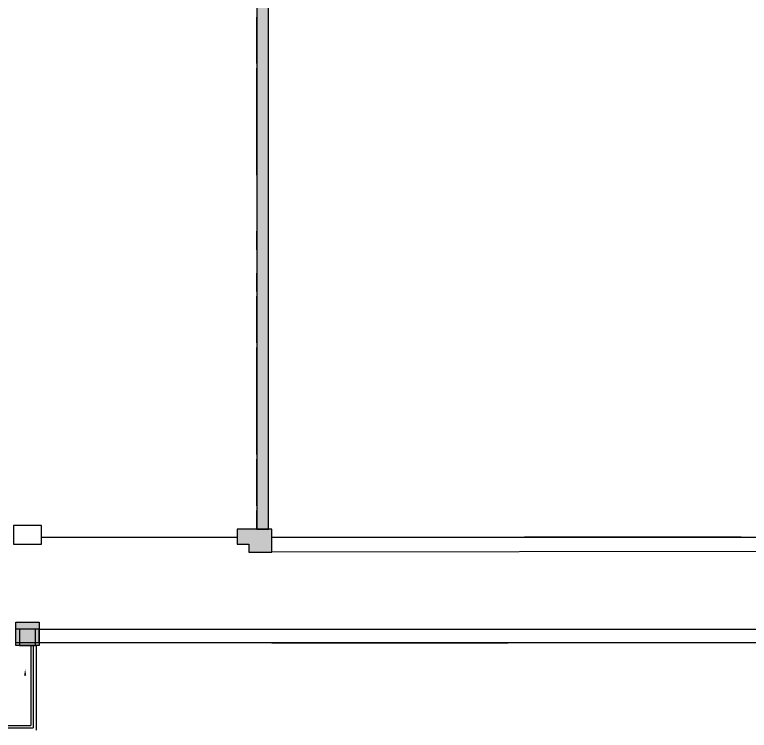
# Model space of a CAD drawing. Extents: x 2055088 to 5853062, y -2352335 to -769574.
# Drawn here: x 2070213 to 2085988, y -842499 to -827124 of the extents above; entities that cross this region are included whole.
import ezdxf

# ---------------------------------------------------------------- set-up
doc = ezdxf.new("R2010")
doc.units = 0
doc.header["$LTSCALE"] = 12
doc.header["$MEASUREMENT"] = 0
doc.layers.get('0').update_dxf_attribs({"linetype": 'CONTINUOUS'})
for name, color, linetype in [('COL', 3, 'CONTINUOUS'), ('LINE', 7, 'CONTINUOUS'), ('partition', 7, 'CONTINUOUS'), ('rail', 1, 'CONTINUOUS'), ('WALL', 2, 'CONTINUOUS'), ('WIN', 5, 'CONTINUOUS')]:
    doc.layers.add(name, color=color, linetype=linetype)

msp = doc.modelspace()

# ---------------------------------------------------------------- hatches: boundary and pattern name
at = {"layer": 'partition', "linetype": 'Continuous', "true_color": 0x000000}
h = msp.add_hatch(color=18, dxfattribs=at)
h.dxf.hatch_style = 1
h.paths.add_polyline_path([(2075663.2, -814674.1), (2075563.2, -814674.1), (2075563.2, -814999.1), (2075663.2, -814999.1)])
h.paths.add_polyline_path([(2075563.2, -814674.1), (2075413.2, -814674.1), (2075413.2, -814999.1), (2075563.2, -814999.1)])
h.paths.add_polyline_path([(2075663.2, -814999.1), (2075413.2, -814999.1), (2075413.2, -815099.1), (2075663.2, -815099.1)])
h.paths.add_polyline_path([(2075738.2, -838174.1), (2074988.2, -838174.1), (2074988.2, -838499.1), (2075238.2, -838499.1), (2075238.2, -838674.1), (2075738.2, -838674.1)])
h.paths.add_polyline_path([(2075663.2, -815099.1), (2075413.2, -815099.1), (2075413.2, -838174.1), (2075663.2, -838174.1)])
h.paths.add_polyline_path([(2116238.2, -838174.1), (2115738.2, -838174.1), (2115738.2, -838674.1), (2116238.2, -838674.1)])
h.paths.add_polyline_path([(2115688.2, -838349.1), (2114788.2, -838349.1), (2114788.2, -838499.1), (2115688.2, -838499.1)])
h.paths.add_polyline_path([(2115738.2, -838499.1), (2114738.2, -838499.1), (2114738.2, -838599.1), (2115738.2, -838599.1)])
h.paths.add_polyline_path([(2114738.2, -838349.1), (2114638.2, -838349.1), (2114638.2, -838599.1), (2114738.2, -838599.1)])
h.paths.add_polyline_path([(2114788.2, -838349.1), (2114738.2, -838349.1), (2114738.2, -838499.1), (2114788.2, -838499.1)])
h.paths.add_polyline_path([(2114638.2, -838349.1), (2114588.2, -838349.1), (2114588.2, -838499.1), (2114638.2, -838499.1)])
h.paths.add_polyline_path([(2114588.2, -838349.1), (2113488.2, -838349.1), (2113488.2, -838424.1), (2114588.2, -838424.1)])
h.paths.add_polyline_path([(2114638.2, -838499.1), (2114588.2, -838499.1), (2112338.2, -838499.1), (2112338.2, -838599.1), (2114638.2, -838599.1)])
h = msp.add_hatch(color=18, dxfattribs=at)
h.dxf.hatch_style = 1
h.paths.add_polyline_path([(2070738.2, -840174.1), (2070238.2, -840174.1), (2070238.2, -840324.1), (2070738.2, -840324.1)])
h.paths.add_polyline_path([(2070313.2, -840324.1), (2070238.2, -840324.1), (2070238.2, -840617.1), (2070313.2, -840617.1)])
h.paths.add_polyline_path([(2070663.2, -840324.1), (2070313.2, -840324.1), (2070313.2, -840617.1), (2070663.2, -840617.1)])
h.paths.add_polyline_path([(2070738.2, -840324.1), (2070663.2, -840324.1), (2070663.2, -840617.1), (2070738.2, -840617.1)])
h.paths.add_polyline_path([(2070738.2, -840617.1), (2070663.2, -840617.1), (2070663.2, -840674.1), (2070738.2, -840674.1)])
h.paths.add_polyline_path([(2070663.2, -840617.1), (2070313.2, -840617.1), (2070313.2, -840674.1), (2070663.2, -840674.1)])
h.paths.add_polyline_path([(2070313.2, -840617.1), (2070238.2, -840617.1), (2070238.2, -840674.1), (2070313.2, -840674.1)])

# ---------------------------------------------------------------- linework, layer by layer
at = {"color": 18, "true_color": 0x000000}
msp.add_solid([(2070414.7, -841325), (2070461.3, -841325), (2070438, -841185)], dxfattribs=at)
at = {"layer": 'COL', "color": 18, "true_color": 0x000000}
for points in [[(2070788.2, -838099.1), (2070188.2, -838099.1), (2070188.2, -838499.1), (2070788.2, -838499.1)], [(2075738.2, -838674.1), (2075738.2, -838174.1), (2074988.2, -838174.1), (2074988.2, -838499.1), (2075238.2, -838499.1), (2075238.2, -838674.1)], [(2070238.2, -840174.1), (2070738.2, -840174.1), (2070738.2, -840674.1), (2070238.2, -840674.1)], [(2070663.2, -840324.1), (2070313.2, -840324.1), (2070313.2, -840674.1), (2070663.2, -840674.1)]]:
    msp.add_lwpolyline(points, close=True, dxfattribs=at)
at = {"layer": 'LINE', "color": 18, "linetype": 'Continuous', "true_color": 0x000000}
for p, q in [((2075238.2, -840617.1, 0), (2070738.2, -840617.1, 0)), ((2075738.2, -840617.1, 0), (2080813.2, -840617.1)), ((2085813.2, -840617.1, 0), (2081163.2, -840617.1)), ((2070681.2, -842499.1, 0), (2070681.2, -840674.1, 0))]:
    msp.add_line(p, q, dxfattribs=at)
at = {"layer": 'partition', "color": 18, "linetype": 'Continuous', "true_color": 0x000000}
for p, q in [((2075413.2, -814674.1), (2075413.2, -838174.1)), ((2075663.2, -838174.1), (2075663.2, -814674.1)), ((2075413.2, -838174.1), (2075663.2, -838174.1)), ((2075738.2, -838349.1), (2115738.2, -838349.1)), ((2115738.2, -838599.1), (2075738.2, -838674.1)), ((2070738.2, -840324.1), (2070238.2, -840324.1)), ((2070738.2, -840617.1, 0), (2070738.2, -840324.1)), ((2070738.2, -840324.1), (2115738.2, -840324.1)), ((2115738.2, -840617.1), (2070238.2, -840617.1))]:
    msp.add_line(p, q, dxfattribs=at)
at = {"layer": 'partition', "color": 18, "true_color": 0x000000}
for p, q in [((2075413.2, -829374.1), (2075413.2, -829474.1)), ((2075413.2, -835374.1), (2075413.2, -835474.1))]:
    msp.add_line(p, q, dxfattribs=at)
at = {"layer": 'rail', "color": 18, "true_color": 0x000000}
for p, q in [((2070563.2, -840674.1), (2070563.2, -842399.1)), ((2070613.2, -840674.1), (2070613.2, -842449.1)), ((2068138.2, -842399.1), (2070563.2, -842399.1)), ((2068138.2, -842449.1), (2070613.2, -842449.1))]:
    msp.add_line(p, q, dxfattribs=at)
at = {"layer": 'WALL', "color": 18, "true_color": 0x000000}
for p, q in [((2075413.2, -832174.1), (2075413.2, -831774.1)), ((2075413.2, -833074.1), (2075413.2, -832674.1)), ((2075413.2, -838174.1), (2075413.2, -837774.1)), ((2070788.2, -838349.1), (2074988.2, -838349.1)), ((2075738.2, -838349.1), (2080813.2, -838349.1)), ((2085813.2, -838349.1), (2081163.2, -838349.1))]:
    msp.add_line(p, q, dxfattribs=at)
at = {"layer": 'WIN', "color": 18, "true_color": 0x000000}
for p, q in [((2075413.2, -828174.1), (2075413.2, -827174.1)), ((2075413.2, -830574.1), (2075413.2, -828274.1)), ((2075413.2, -834174.1), (2075413.2, -833174.1)), ((2075413.2, -836574.1), (2075413.2, -834274.1)), ((2075413.2, -837674.1), (2075413.2, -836674.1))]:
    msp.add_line(p, q, dxfattribs=at)

doc.saveas('drawing.dxf')
